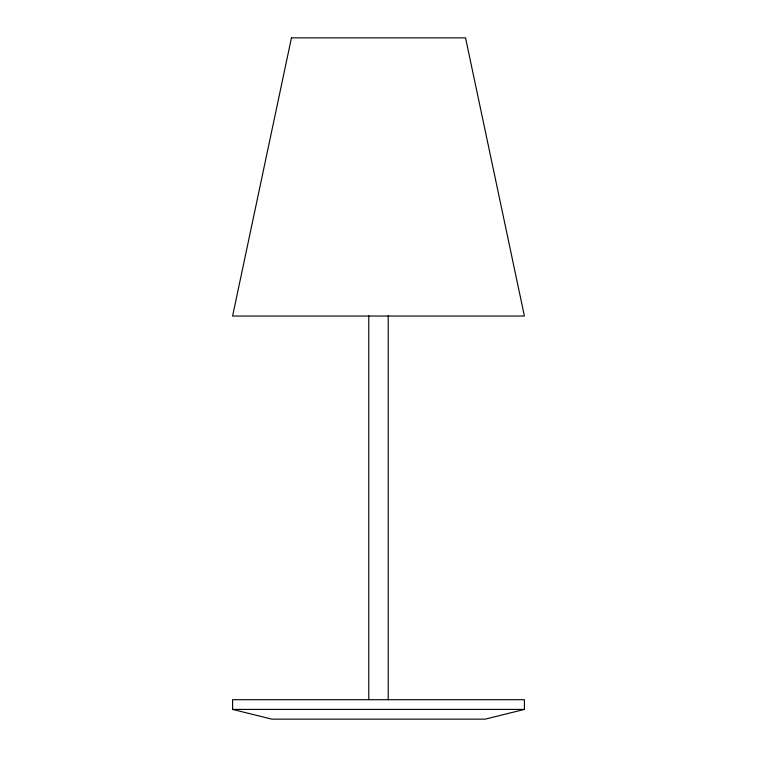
<?xml version="1.0" encoding="UTF-8"?>
<svg xmlns="http://www.w3.org/2000/svg" width="757" height="757" viewBox="0 0 757 757"><rect width="100%" height="100%" fill="white"/><g stroke="black" fill="none" stroke-linecap="round" stroke-linejoin="round"><path stroke-width="1.14" d="M524.412 709.423L485.161 719.15L271.839 719.15L232.588 709.423L232.588 699.695L524.412 699.695L524.412 709.423L232.588 709.423M388.227 315.726L388.227 699.695M368.773 315.726L368.773 699.695M291.454 37.85L232.588 316.048L524.412 316.048L465.546 37.85L291.454 37.85"/></g></svg>
